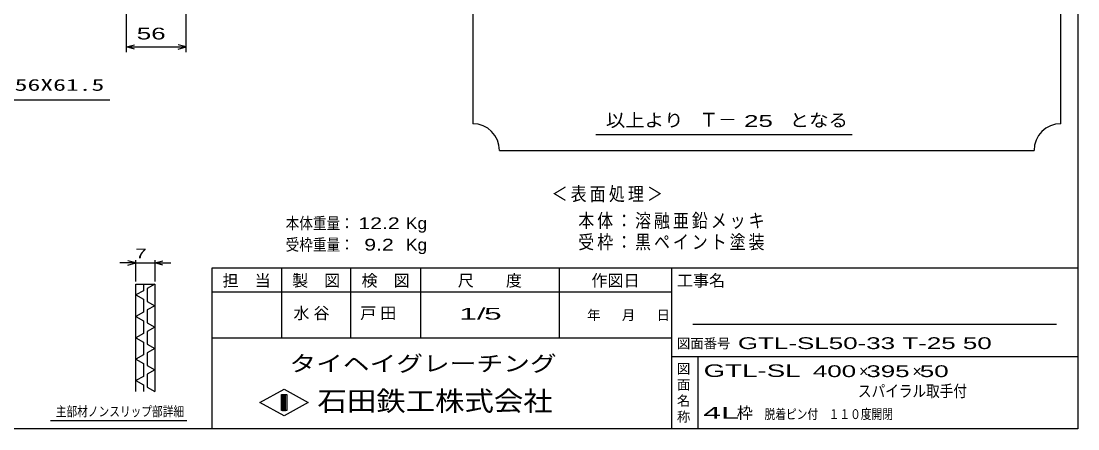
# Model space of a CAD drawing. Units: millimetres at full size, sheet at 1:5; details may follow other scales. Extents: x -910 to 868, y -641 to 524.
# Drawn here: x -120 to 868, y -576 to -195 of the extents above; entities that cross this region are included whole.
import ezdxf
from ezdxf.enums import TextEntityAlignment as Align

# ---------------------------------------------------------------- set-up
doc = ezdxf.new("R2010")
doc.units = ezdxf.units.MM
doc.header["$LTSCALE"] = 5
for name, color, linetype, lineweight in [('0_2', 150, 'Continuous', 25), ('22', 4, 'Continuous', 25), ('24', 2, 'Continuous', 25), ('32', 4, 'Continuous', 25)]:
    doc.layers.add(name, color=color, linetype=linetype, lineweight=lineweight)
doc.styles.add('ベクトル', font='')
doc.styles.add('ＭＳ ゴシック', font='')
doc.styles.get('ベクトル').set_extended_font_data('ベクトル')
doc.styles.get('ＭＳ ゴシック').set_extended_font_data('MS Gothic')

msp = doc.modelspace()

# ---------------------------------------------------------------- linework, layer by layer
at = {"layer": '0_2'}
for p, q in [((868, 524.25), (868, -575.75)), ((868, -425.75), (58, -425.75)), ((58, -425.75), (58, -575.75)), ((123, -425.75), (123, -490.75)), ((188, -490.75), (188, -425.75)), ((253, -425.75), (253, -490.75)), ((383, -490.75), (383, -425.75)), ((488, -425.75), (488, -575.75)), ((488, -448.25), (58, -448.25)), ((848, -478.25), (508, -478.25)), ((58, -490.75), (488, -490.75)), ((488, -508.25), (868, -508.25)), ((513, -575.75), (513, -508.25)), ((103, -551.25), (125.5, -538.75)), ((125.5, -538.75), (148, -551.25)), ((125.5, -563.75), (103, -551.25)), ((123, -543.75), (128, -543.75)), ((123, -558.75), (123, -543.75)), ((123, -543.75), (124, -543.75)), ((124, -543.75), (124, -558.75)), ((125, -558.75), (125, -543.75)), ((125, -543.75), (126, -543.75)), ((148, -551.25), (125.5, -563.75)), ((126, -543.75), (126, -558.75)), ((127, -558.75), (127, -543.75)), ((127, -543.75), (128, -543.75)), ((128, -543.75), (128, -558.75)), ((128, -543.75), (128, -558.75)), ((128, -558.75), (123, -558.75)), ((124, -558.75), (125, -558.75)), ((126, -558.75), (127, -558.75)), ((868, -575.75), (-862, -575.75))]:
    msp.add_line(p, q, dxfattribs=at)
at = {"layer": '22'}
for p, q in [((-22, -224.084), (-22, -109.084)), ((34, -224.084), (34, -118.584)), ((-22, -219.084), (-14.5, -217.084)), ((34, -219.084), (26.5, -217.084)), ((-14.5, -221.084), (-22, -219.084)), ((-22, -219.084), (34, -219.084)), ((26.5, -221.084), (34, -219.084))]:
    msp.add_line(p, q, dxfattribs=at)
msp.add_lwpolyline([(-247, -337.582), (-179.322, -268.341), (-37.322, -268.341)], dxfattribs=at)
at = {"layer": '24', "color": 4}
for p, q in [((302, 484.25), (302, -290.75)), ((852, -290.75), (852, 484.25)), ((417, -300.75), (657, -300.75)), ((327, -315.75), (827, -315.75))]:
    msp.add_line(p, q, dxfattribs=at)
for centre, start, end in [((302, -315.75), 0, 90), ((852, -315.75), 90, 180)]:
    msp.add_arc(centre, 25, start, end, dxfattribs=at)
at = {"layer": '32'}
for p, q in [((-13, -420.75), (-28, -420.75)), ((-13, -420.75), (-20.5, -418.75)), ((-20.5, -422.75), (-13, -420.75)), ((-13, -438.25), (-13, -418.25)), ((-13, -420.75), (4.5, -420.75)), ((4.5, -418.25), (4.5, -438.25)), ((4.5, -420.75), (12, -418.75)), ((12, -422.75), (4.5, -420.75)), ((4.5, -420.75), (19.5, -420.75)), ((-13, -440.75), (4.5, -440.75)), ((-13, -540.75), (-13, -440.75)), ((-6, -440.75), (-6, -446.75)), ((4.5, -440.75), (-2.5, -444.75)), ((-2.5, -444.75), (-2.5, -456.75)), ((4.5, -440.75), (4.5, -540.75)), ((-6, -446.75), (-13, -450.75)), ((-13, -450.75), (-6, -454.75)), ((-6, -454.75), (-6, -466.75)), ((-2.5, -456.75), (4.5, -460.75)), ((4.5, -460.75), (-2.5, -464.75)), ((-6, -466.75), (-13, -470.75)), ((-13, -470.75), (-6, -474.75)), ((-2.5, -464.75), (-2.5, -476.75)), ((-6, -474.75), (-6, -486.75)), ((-2.5, -476.75), (4.5, -480.75)), ((4.5, -480.75), (-2.5, -484.75)), ((-6, -486.75), (-13, -490.75)), ((-13, -490.75), (-6, -494.75)), ((-2.5, -484.75), (-2.5, -496.75)), ((-6, -494.75), (-6, -506.75)), ((-2.5, -496.75), (4.5, -500.75)), ((4.5, -500.75), (-2.5, -504.75)), ((-6, -506.75), (-13, -510.75)), ((-13, -510.75), (-6, -514.75)), ((-2.5, -504.75), (-2.5, -516.75)), ((-6, -514.75), (-6, -526.75)), ((-2.5, -516.75), (4.5, -520.75)), ((4.5, -520.75), (-2.5, -524.75)), ((-6, -526.75), (-13, -530.75)), ((-13, -530.75), (-6, -534.75)), ((-2.5, -524.75), (-2.5, -536.75)), ((-6, -534.75), (-6, -540.75)), ((-2.5, -536.75), (4.5, -540.75)), ((34.5, -568.25), (-93, -568.25))]:
    msp.add_line(p, q, dxfattribs=at)

# ---------------------------------------------------------------- texts
at = {"layer": '0_2', "style": 'ベクトル'}
for s, height, p in [('担\u3000当', 11, (68, -437.25)), ('製\u3000図', 11, (133, -437.25)), ('検\u3000図', 11, (198, -437.25)), ('尺\u3000\u3000度', 11, (288, -437.25)), ('作図日', 11, (413, -437.25)), ('工事名', 11, (493, -437.25)), ('年', 9.164, (409, -469.5)), ('月', 9.164, (441.5, -469.5)), ('日', 9.164, (474, -469.5)), ('図面番号', 9.164, (493, -496)), ('図', 9.164, (493, -519.5)), ('面', 9.164, (493, -534.5)), ('名', 9.164, (493, -549.5)), ('称', 9.164, (493, -564.5))]:
    msp.add_text(s, height=height, dxfattribs=at).set_placement(p, align=Align.MIDDLE_LEFT)
at = {"layer": '0_2', "color": 222, "style": 'ベクトル'}
for s, height, width, p in [('タイヘイグレーチング', 14.66, 1.25, (130.5, -514.75)), ('石田鉄工株式会社', 18.33, 1.1, (156.75, -549.75))]:
    msp.add_text(s, height=height, dxfattribs=dict(at, width=width)).set_placement(p, align=Align.MIDDLE_LEFT)
at = {"layer": '22', "color": 2, "style": 'ベクトル'}
for s, height, width, p in [(' 56 ', 11, 1.65, (-19, -206.584)), ('本体重量：', 11, 0.85, (127, -383.75)), (' 12.2', 11, 1.35, (189.5, -383.75)), ('Kg', 11, 1.1, (239.5, -383.75)), ('受枠重量：', 11, 0.85, (127, -403.75)), ('  9.2', 11, 1.35, (189.5, -403.75)), ('Kg', 11, 1.1, (239.5, -403.75)), ('1/', 11, 2, (289.5, -468.25)), (' 5 ', 11, 2, (304.5, -468.25)), ('GTL-SL50-33 T-25 50', 11, 1.65, (550, -495.75)), ('GTL-SL', 11.73, 1.65, (518, -521.415)), (' 400 ', 11, 1.65, (613.377, -521.915)), (' 395 ', 11, 1.65, (663.377, -521.915)), (' 50 ', 11, 1.65, (713.377, -521.915)), ('スパイラル取手付', 11, 0.85, (662.288, -540.453)), ('4L', 11, 2.05, (517.5, -560.75)), ('脱着', 9.164, 0.8, (575, -562)), ('ピン付', 9.164, 0.8, (595, -562)), ('\u3000１１０度開閉', 9.164, 0.8, (625, -562))]:
    msp.add_text(s, height=height, dxfattribs=dict(at, width=width)).set_placement(p, align=Align.MIDDLE_LEFT)
at = {"layer": '22', "style": 'ＭＳ ゴシック', "width": 1.6}
msp.add_text('L-6X56X61.5', height=11, dxfattribs=at).set_placement((-174.322, -263.341), align=Align.BOTTOM_LEFT)
at = {"layer": '22', "color": 2, "style": 'ベクトル'}
for s, p in [('×', (663.377, -521.915)), ('×', (713.377, -521.915)), ('枠', (549, -560.75))]:
    msp.add_text(s, height=11, dxfattribs=at).set_placement(p, align=Align.MIDDLE_LEFT)
at = {"layer": '22', "color": 2, "attachment_point": 4, "style": 'ベクトル'}
for s, insert, char_height in [('\\T1.2;\\W0.85;＜表面処理＞', (375.75, -357), 12.83), ('\\T1.19;\\W0.85;本体：溶融亜鉛メッキ', (400.75, -382), 12.83), ('\\T1.19;\\W0.85;受枠：黒ペイント塗装', (400.75, -402), 12.83), ('\\T1.25;水谷', (134.25, -468.25), 11), ('\\T1.25;戸田\u3000', (196.75, -468.25), 11)]:
    msp.add_mtext(s, dxfattribs=dict(at, insert=insert, char_height=char_height))
at = {"layer": '24', "style": 'ベクトル'}
for s, height, width, p in [('以上より\u3000', 12.1, 1.1, (426.5, -287.5)), (' 25 ', 11, 1.65, (549, -288.25)), ('となる', 12.1, 1.1, (598.5, -287.5))]:
    msp.add_text(s, height=height, dxfattribs=dict(at, width=width)).set_placement(p, align=Align.MIDDLE_LEFT)
msp.add_text('Ｔ－', height=12.83, dxfattribs=at).set_placement((514, -287), align=Align.MIDDLE_LEFT)
at = {"layer": '32', "color": 2, "style": 'ベクトル'}
for s, width, p in [(' 7 ', 1.6, (-19.25, -412)), ('主部材ノンスリップ部詳細', 0.8, (-88, -559.5))]:
    msp.add_text(s, height=9.164, dxfattribs=dict(at, width=width)).set_placement(p, align=Align.MIDDLE_LEFT)

doc.saveas('drawing.dxf')
